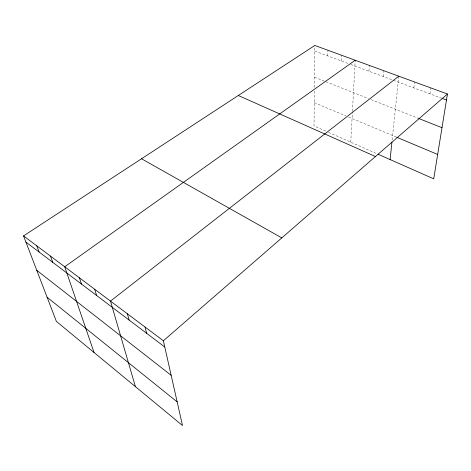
<?xml version="1.0" encoding="UTF-8"?>
<svg xmlns="http://www.w3.org/2000/svg" width="471" height="471" viewBox="0 0 471 471"><rect width="100%" height="100%" fill="white"/><g stroke="black" fill="none" stroke-linecap="round" stroke-linejoin="round"><path stroke-width="0.35" stroke-dasharray="2.35 1.77" d="M314.375 91.015L314.027 125.945L325.997 131.232M314.41 87.388L314.828 45.469M327.828 55.949L327.963 50.273M341.198 60.918L341.422 55.201M350.754 142.177L352.402 112.033M352.438 111.315L355.222 60.253M368.97 71.227L369.376 65.434M383.394 76.585L383.9 70.744M392.16 139.905L398.802 76.202M413.85 87.889L414.574 81.972M429.935 93.864L430.782 87.906M314.775 51.103L348.057 63.461M350.795 64.48L441.657 98.215M314.516 77.226L325.184 81.454M325.85 81.713L368.41 98.569M371.071 99.616L417.924 118.174M314.257 102.631L345.944 115.937M348.658 117.073L395.946 136.931M328.57 132.369L376.688 153.634"/><path stroke-width="0.71" d="M390.112 159.569L391.937 142.089M23.55 235.9L163.366 340.774L182.507 425.531L56.373 321.393L23.55 235.9L314.828 45.469L447.45 94.006L433.72 178.839L378.03 154.229M163.366 340.774L447.45 94.006M398.802 76.202L110.485 301.104L135.418 386.656M355.222 60.253L64.704 266.769L94.047 352.496M442.346 98.474L446.479 100.005M418.601 118.439L441.998 127.7M396.611 137.208L437.665 154.453M238.308 95.495L375.469 156.531M141.536 158.762L281.793 237.902M25.923 242.07L164.779 347.015M36.762 270.307L171.167 375.31M47.082 297.201L177.173 401.898M36.797 245.838L39.093 252.026M50.509 256.118L52.728 262.329M79.416 277.802L81.454 284.037M94.665 289.241L96.596 295.488M127.417 313.81L129.113 320.062M145.033 327.021L146.593 333.268"/></g></svg>
